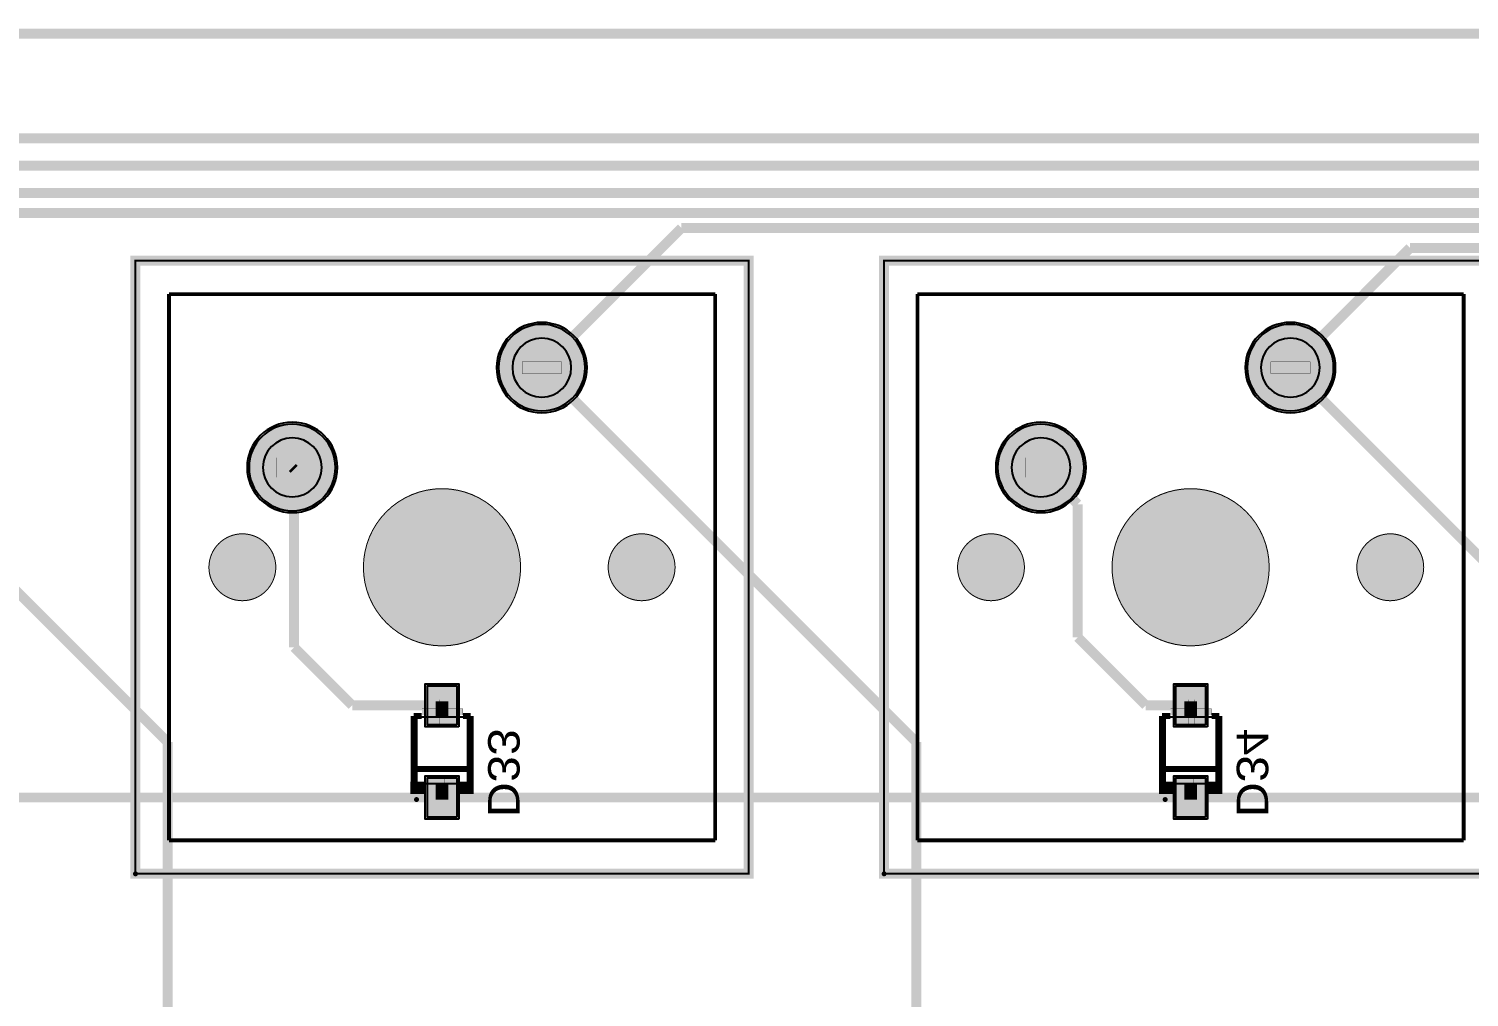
# Model space of a CAD drawing. Header units: millimetres. Extents: x 0 to 146, y -7 to 103.
# Drawn here: x 79.23 to 115.88, y 78.85 to 103.49 of the extents above; entities that cross this region are included whole.
import ezdxf
from ezdxf.enums import TextEntityAlignment as Align

# ---------------------------------------------------------------- set-up
doc = ezdxf.new("R2010")
doc.units = ezdxf.units.MM
doc.header["$MEASUREMENT"] = 0
for name, color, linetype, true_color in [('Board-Outline-Layer', 7, 'Continuous', 0xff00ff), ('Bottom-Layer', 7, 'Continuous', 0x0000ff), ('Bottom-Paste-Mask-Layer', 7, 'Continuous', 0x800000), ('Bottom-Silkscreen-Layer', 7, 'Continuous', 0x66cc33), ('Bottom-Solder-Mask-Layer', 7, 'Continuous', 0xaa00ff), ('Component-Marking-Layer', 7, 'Continuous', 0x66ffcc), ('Component-Shape-Layer', 7, 'Continuous', 0x00cccc), ('Document-Layer', 7, 'Continuous', 0xffffff), ('Hole-Layer', 7, 'Continuous', 0x222222), ('Multi-Layer', 7, 'Continuous', 0xc0c0c0), ('Pin-Floating-Layer', 7, 'Continuous', 0xff99ff), ('Pin-Soldering-Layer', 7, 'Continuous', 0xcc9999), ('Top-Layer', 7, 'Continuous', 0xff0000), ('Top-Paste-Mask-Layer', 7, 'Continuous', 0x808080), ('Top-Silkscreen-Layer', 7, 'Continuous', 0xffcc00), ('Top-Solder-Mask-Layer', 7, 'Continuous', 0x800080)]:
    doc.layers.add(name, color=color, linetype=linetype, true_color=true_color)
doc.styles.get("Standard").update_dxf_attribs({"font": 'arial.ttf'})

msp = doc.modelspace()

# ---------------------------------------------------------------- hatches: boundary and pattern name
at = {"layer": 'Bottom-Layer'}
for points in [[(91.181, 94.873, 1), (93.381, 94.873, 1)], [(110.231, 94.873, 1), (112.431, 94.873, 1)], [(84.831, 92.333, 1), (87.031, 92.333, 1)], [(103.881, 92.333, 1), (106.081, 92.333, 1)], [(90.118, 85.78), (89.368, 85.78), (89.368, 86.78), (90.118, 86.78)], [(109.168, 85.78), (108.418, 85.78), (108.418, 86.78), (109.168, 86.78)], [(90.118, 83.435), (89.368, 83.435), (89.368, 84.435), (90.118, 84.435)], [(109.168, 83.435), (108.418, 83.435), (108.418, 84.435), (109.168, 84.435)]]:
    msp.add_hatch(color=256, dxfattribs=at).paths.add_polyline_path(points)
at = {"layer": 'Bottom-Paste-Mask-Layer'}
for points in [[(91.181, 94.873, 1), (93.381, 94.873, 1)], [(110.231, 94.873, 1), (112.431, 94.873, 1)], [(84.831, 92.333, 1), (87.031, 92.333, 1)], [(103.881, 92.333, 1), (106.081, 92.333, 1)], [(90.118, 85.78), (89.368, 85.78), (89.368, 86.78), (90.118, 86.78)], [(109.168, 85.78), (108.418, 85.78), (108.418, 86.78), (109.168, 86.78)], [(90.118, 83.435), (89.368, 83.435), (89.368, 84.435), (90.118, 84.435)], [(109.168, 83.435), (108.418, 83.435), (108.418, 84.435), (109.168, 84.435)]]:
    msp.add_hatch(color=256, dxfattribs=at).paths.add_polyline_path(points)
at = {"layer": 'Bottom-Silkscreen-Layer'}
for points in [[(88.94, 84.333), (89.293, 84.333), (89.293, 84.028), (88.94, 84.028)], [(88.94, 84.333), (89.293, 84.333), (89.293, 84.028), (88.94, 84.028)], [(90.545, 84.333), (90.545, 84.028), (90.193, 84.028), (90.193, 84.333)], [(90.545, 84.333), (90.545, 84.028), (90.193, 84.028), (90.193, 84.333)], [(107.99, 84.333), (108.343, 84.333), (108.343, 84.028), (107.99, 84.028)], [(107.99, 84.333), (108.343, 84.333), (108.343, 84.028), (107.99, 84.028)], [(109.595, 84.333), (109.595, 84.028), (109.243, 84.028), (109.243, 84.333)], [(109.595, 84.333), (109.595, 84.028), (109.243, 84.028), (109.243, 84.333)]]:
    msp.add_hatch(color=256, dxfattribs=at).paths.add_polyline_path(points)
at = {"layer": 'Bottom-Solder-Mask-Layer'}
for points in [[(91.131, 94.873, 1), (93.431, 94.873, 1)], [(110.181, 94.873, 1), (112.481, 94.873, 1)], [(84.781, 92.333, 1), (87.081, 92.333, 1)], [(103.831, 92.333, 1), (106.131, 92.333, 1)], [(90.168, 85.729), (89.317, 85.729), (89.317, 86.831), (90.168, 86.831)], [(109.219, 85.729), (108.367, 85.729), (108.367, 86.831), (109.219, 86.831)], [(90.168, 83.384), (89.317, 83.384), (89.317, 84.486), (90.168, 84.486)], [(109.219, 83.384), (108.367, 83.384), (108.367, 84.486), (109.219, 84.486)]]:
    msp.add_hatch(color=256, dxfattribs=at).paths.add_polyline_path(points)
at = {"layer": 'Component-Marking-Layer'}
for points in [[(89.033, 83.883, 1), (89.153, 83.883, 1)], [(89.033, 83.883, 1), (89.153, 83.883, 1)], [(108.083, 83.883, 1), (108.203, 83.883, 1)], [(108.083, 83.883, 1), (108.203, 83.883, 1)], [(81.881, 81.993, 1), (82.001, 81.993, 1)], [(81.881, 81.993, 1), (82.001, 81.993, 1)], [(100.931, 81.993, 1), (101.051, 81.993, 1)], [(100.931, 81.993, 1), (101.051, 81.993, 1)]]:
    msp.add_hatch(color=256, dxfattribs=at).paths.add_polyline_path(points)
at = {"layer": 'Document-Layer'}
for points in [[(90.273, 86.191), (90.273, 86.035), (89.233, 86.035), (89.233, 86.191)], [(90.273, 86.191), (90.273, 86.035), (89.233, 86.035), (89.233, 86.191)], [(89.833, 86.423), (89.833, 85.799), (89.677, 85.799), (89.677, 86.423)], [(89.833, 86.423), (89.833, 85.799), (89.677, 85.799), (89.677, 86.423)], [(109.323, 86.191), (109.323, 86.035), (108.283, 86.035), (108.283, 86.191)], [(109.323, 86.191), (109.323, 86.035), (108.283, 86.035), (108.283, 86.191)], [(108.883, 86.423), (108.883, 85.799), (108.727, 85.799), (108.727, 86.423)], [(108.883, 86.423), (108.883, 85.799), (108.727, 85.799), (108.727, 86.423)], [(89.813, 83.883), (89.657, 83.883), (89.657, 84.507), (89.813, 84.507)], [(89.813, 83.883), (89.657, 83.883), (89.657, 84.507), (89.813, 84.507)], [(108.863, 83.883), (108.707, 83.883), (108.707, 84.507), (108.863, 84.507)], [(108.863, 83.883), (108.707, 83.883), (108.707, 84.507), (108.863, 84.507)]]:
    msp.add_hatch(color=256, dxfattribs=at).paths.add_polyline_path(points)
at = {"layer": 'Hole-Layer'}
for points in [[(91.531, 94.873, 1), (93.031, 94.873, 1)], [(110.581, 94.873, 1), (112.081, 94.873, 1)], [(85.181, 92.333, 1), (86.681, 92.333, 1)], [(104.231, 92.333, 1), (105.731, 92.333, 1)]]:
    msp.add_hatch(color=256, dxfattribs=at).paths.add_polyline_path(points)
at = {"layer": 'Multi-Layer'}
for points in [[(91.181, 94.873, 1), (93.381, 94.873, 1)], [(91.181, 94.873, 1), (93.381, 94.873, 1)], [(91.181, 94.873, 1), (93.381, 94.873, 1)], [(110.231, 94.873, 1), (112.431, 94.873, 1)], [(110.231, 94.873, 1), (112.431, 94.873, 1)], [(110.231, 94.873, 1), (112.431, 94.873, 1)], [(84.831, 92.333, 1), (87.031, 92.333, 1)], [(84.831, 92.333, 1), (87.031, 92.333, 1)], [(84.831, 92.333, 1), (87.031, 92.333, 1)], [(103.881, 92.333, 1), (106.081, 92.333, 1)], [(103.881, 92.333, 1), (106.081, 92.333, 1)], [(103.881, 92.333, 1), (106.081, 92.333, 1)], [(87.741, 89.793, 1), (91.741, 89.793, 1)], [(87.741, 89.793, 1), (91.741, 89.793, 1)], [(106.791, 89.793, 1), (110.791, 89.793, 1)], [(106.791, 89.793, 1), (110.791, 89.793, 1)], [(83.81, 89.793, 1), (85.512, 89.793, 1)], [(83.81, 89.793, 1), (85.512, 89.793, 1)], [(93.97, 89.793, 1), (95.672, 89.793, 1)], [(93.97, 89.793, 1), (95.672, 89.793, 1)], [(102.86, 89.793, 1), (104.562, 89.793, 1)], [(102.86, 89.793, 1), (104.562, 89.793, 1)], [(113.02, 89.793, 1), (114.722, 89.793, 1)], [(113.02, 89.793, 1), (114.722, 89.793, 1)]]:
    msp.add_hatch(color=256, dxfattribs=at).paths.add_polyline_path(points)
at = {"layer": 'Pin-Floating-Layer'}
for points in [[(89.903, 86.093), (89.903, 85.973), (89.583, 85.973), (89.583, 86.093)], [(89.903, 86.093), (89.903, 85.973), (89.583, 85.973), (89.583, 86.093)], [(108.953, 86.093), (108.953, 85.973), (108.633, 85.973), (108.633, 86.093)], [(108.953, 86.093), (108.953, 85.973), (108.633, 85.973), (108.633, 86.093)], [(89.903, 84.293), (89.903, 84.173), (89.583, 84.173), (89.583, 84.293)], [(89.903, 84.293), (89.903, 84.173), (89.583, 84.173), (89.583, 84.293)], [(108.953, 84.293), (108.953, 84.173), (108.633, 84.173), (108.633, 84.293)], [(108.953, 84.293), (108.953, 84.173), (108.633, 84.173), (108.633, 84.293)]]:
    msp.add_hatch(color=256, dxfattribs=at).paths.add_polyline_path(points)
at = {"layer": 'Pin-Soldering-Layer'}
for points in [[(91.781, 95.023), (92.781, 95.023), (92.781, 94.723), (91.781, 94.723)], [(91.781, 95.023), (92.781, 95.023), (92.781, 94.723), (91.781, 94.723)], [(110.831, 95.023), (111.831, 95.023), (111.831, 94.723), (110.831, 94.723)], [(110.831, 95.023), (111.831, 95.023), (111.831, 94.723), (110.831, 94.723)], [(85.531, 92.583), (86.331, 92.583), (86.331, 92.083), (85.531, 92.083)], [(85.531, 92.583), (86.331, 92.583), (86.331, 92.083), (85.531, 92.083)], [(104.581, 92.583), (105.381, 92.583), (105.381, 92.083), (104.581, 92.083)], [(104.581, 92.583), (105.381, 92.583), (105.381, 92.083), (104.581, 92.083)], [(89.903, 86.383), (89.903, 86.083), (89.583, 86.083), (89.583, 86.383)], [(89.903, 86.383), (89.903, 86.083), (89.583, 86.083), (89.583, 86.383)], [(108.953, 86.383), (108.953, 86.083), (108.633, 86.083), (108.633, 86.383)], [(108.953, 86.383), (108.953, 86.083), (108.633, 86.083), (108.633, 86.383)], [(89.903, 84.183), (89.903, 83.883), (89.583, 83.883), (89.583, 84.183)], [(89.903, 84.183), (89.903, 83.883), (89.583, 83.883), (89.583, 84.183)], [(108.953, 84.183), (108.953, 83.883), (108.633, 83.883), (108.633, 84.183)], [(108.953, 84.183), (108.953, 83.883), (108.633, 83.883), (108.633, 84.183)]]:
    msp.add_hatch(color=256, dxfattribs=at).paths.add_polyline_path(points)
at = {"layer": 'Top-Layer'}
for points in [[(91.181, 94.873, 1), (93.381, 94.873, 1)], [(110.231, 94.873, 1), (112.431, 94.873, 1)], [(84.831, 92.333, 1), (87.031, 92.333, 1)], [(103.881, 92.333, 1), (106.081, 92.333, 1)]]:
    msp.add_hatch(color=256, dxfattribs=at).paths.add_polyline_path(points)
at = {"layer": 'Top-Paste-Mask-Layer'}
for points in [[(91.181, 94.873, 1), (93.381, 94.873, 1)], [(110.231, 94.873, 1), (112.431, 94.873, 1)], [(84.831, 92.333, 1), (87.031, 92.333, 1)], [(103.881, 92.333, 1), (106.081, 92.333, 1)]]:
    msp.add_hatch(color=256, dxfattribs=at).paths.add_polyline_path(points)
at = {"layer": 'Top-Solder-Mask-Layer'}
for points in [[(91.131, 94.873, 1), (93.431, 94.873, 1)], [(110.181, 94.873, 1), (112.481, 94.873, 1)], [(84.781, 92.333, 1), (87.081, 92.333, 1)], [(103.831, 92.333, 1), (106.131, 92.333, 1)]]:
    msp.add_hatch(color=256, dxfattribs=at).paths.add_polyline_path(points)

# ---------------------------------------------------------------- linework, layer by layer
at = {"layer": 'Board-Outline-Layer', "const_width": 0.254}
msp.add_lwpolyline([(-0.032, 3.019), (-0.032, 100.367, -0.414), (2.968, 103.367), (143.181, 103.367), (143.181, 103.367, -0.414), (146.181, 100.367), (146.181, 100.367), (146.181, 3.019), (146.181, 3.019, -0.414), (143.181, 0.019), (143.181, 0.019), (2.968, 0.019, -0.414)], format="xyb", close=True, dxfattribs=at)
at = {"layer": 'Bottom-Layer'}
for points in [[(91.181, 94.873, 1), (93.381, 94.873), (93.381, 94.873, 1), (91.181, 94.873)], [(110.231, 94.873, 1), (112.431, 94.873), (112.431, 94.873, 1), (110.231, 94.873)], [(84.831, 92.333, 1), (87.031, 92.333), (87.031, 92.333, 1), (84.831, 92.333)], [(103.881, 92.333, 1), (106.081, 92.333), (106.081, 92.333, 1), (103.881, 92.333)]]:
    msp.add_lwpolyline(points, format="xyb", dxfattribs=at)
at = {"layer": 'Bottom-Layer', "const_width": 0.254}
for points in [[(85.931, 92.333), (85.979, 92.285)], [(85.979, 92.285), (85.979, 87.757)], [(104.981, 92.333), (105.918, 91.396)], [(105.918, 91.396), (105.918, 88.011)], [(105.918, 88.011), (107.649, 86.28)], [(85.979, 87.757), (87.456, 86.28)], [(87.456, 86.28), (89.743, 86.28)], [(107.649, 86.28), (108.793, 86.28)], [(70.693, 83.935), (89.743, 83.935)], [(89.743, 83.935), (108.793, 83.935)], [(108.793, 83.935), (127.843, 83.935)]]:
    msp.add_lwpolyline(points, dxfattribs=at)
at = {"layer": 'Bottom-Layer'}
for points in [[(90.118, 85.78), (89.368, 85.78), (89.368, 86.78), (90.118, 86.78)], [(109.168, 85.78), (108.418, 85.78), (108.418, 86.78), (109.168, 86.78)], [(90.118, 83.435), (89.368, 83.435), (89.368, 84.435), (90.118, 84.435)], [(109.168, 83.435), (108.418, 83.435), (108.418, 84.435), (109.168, 84.435)]]:
    msp.add_lwpolyline(points, close=True, dxfattribs=at)
at = {"layer": 'Bottom-Paste-Mask-Layer'}
for points in [[(91.181, 94.873, 1), (93.381, 94.873), (93.381, 94.873, 1), (91.181, 94.873)], [(110.231, 94.873, 1), (112.431, 94.873), (112.431, 94.873, 1), (110.231, 94.873)], [(84.831, 92.333, 1), (87.031, 92.333), (87.031, 92.333, 1), (84.831, 92.333)], [(103.881, 92.333, 1), (106.081, 92.333), (106.081, 92.333, 1), (103.881, 92.333)]]:
    msp.add_lwpolyline(points, format="xyb", dxfattribs=at)
for points in [[(90.118, 85.78), (89.368, 85.78), (89.368, 86.78), (90.118, 86.78)], [(109.168, 85.78), (108.418, 85.78), (108.418, 86.78), (109.168, 86.78)], [(90.118, 83.435), (89.368, 83.435), (89.368, 84.435), (90.118, 84.435)], [(109.168, 83.435), (108.418, 83.435), (108.418, 84.435), (109.168, 84.435)]]:
    msp.add_lwpolyline(points, close=True, dxfattribs=at)
at = {"layer": 'Bottom-Silkscreen-Layer', "const_width": 0.152}
for points in [[(89.016, 86.009), (89.223, 86.009)], [(89.016, 84.256), (89.016, 86.009)], [(89.016, 86.009), (89.223, 86.009)], [(89.016, 84.256), (89.016, 86.009)], [(90.469, 86.009), (90.273, 86.009)], [(90.469, 86.009), (90.273, 86.009)], [(90.469, 84.256), (90.469, 86.009)], [(90.469, 84.256), (90.469, 86.009)], [(108.066, 84.256), (108.066, 86.009)], [(108.066, 84.256), (108.066, 86.009)], [(108.066, 86.009), (108.273, 86.009)], [(108.066, 86.009), (108.273, 86.009)], [(109.519, 86.009), (109.323, 86.009)], [(109.519, 86.009), (109.323, 86.009)], [(109.519, 84.256), (109.519, 86.009)], [(109.519, 84.256), (109.519, 86.009)], [(90.469, 84.661), (89.016, 84.661)], [(90.469, 84.661), (89.016, 84.661)], [(109.519, 84.661), (108.066, 84.661)], [(109.519, 84.661), (108.066, 84.661)]]:
    msp.add_lwpolyline(points, dxfattribs=at)
at = {"layer": 'Bottom-Silkscreen-Layer', "const_width": 0.00508}
for points in [[(88.94, 84.333), (89.293, 84.333), (89.293, 84.028), (88.94, 84.028)], [(88.94, 84.333), (89.293, 84.333), (89.293, 84.028), (88.94, 84.028)], [(90.545, 84.333), (90.545, 84.028), (90.193, 84.028), (90.193, 84.333)], [(90.545, 84.333), (90.545, 84.028), (90.193, 84.028), (90.193, 84.333)], [(107.99, 84.333), (108.343, 84.333), (108.343, 84.028), (107.99, 84.028)], [(107.99, 84.333), (108.343, 84.333), (108.343, 84.028), (107.99, 84.028)], [(109.595, 84.333), (109.595, 84.028), (109.243, 84.028), (109.243, 84.333)], [(109.595, 84.333), (109.595, 84.028), (109.243, 84.028), (109.243, 84.333)]]:
    msp.add_lwpolyline(points, close=True, dxfattribs=at)
at = {"layer": 'Bottom-Solder-Mask-Layer'}
for points in [[(91.131, 94.873, 1), (93.431, 94.873, 1)], [(110.181, 94.873, 1), (112.481, 94.873, 1)], [(84.781, 92.333, 1), (87.081, 92.333, 1)], [(103.831, 92.333, 1), (106.131, 92.333, 1)]]:
    msp.add_lwpolyline(points, format="xyb", close=True, dxfattribs=at)
for points in [[(90.168, 85.729), (89.317, 85.729), (89.317, 86.831), (90.168, 86.831)], [(109.219, 85.729), (108.367, 85.729), (108.367, 86.831), (109.219, 86.831)], [(90.168, 83.384), (89.317, 83.384), (89.317, 84.486), (90.168, 84.486)], [(109.219, 83.384), (108.367, 83.384), (108.367, 84.486), (109.219, 84.486)]]:
    msp.add_lwpolyline(points, close=True, dxfattribs=at)
at = {"layer": 'Component-Marking-Layer', "const_width": 0.00508}
for points in [[(89.033, 83.883, 1), (89.153, 83.883, 1)], [(89.033, 83.883, 1), (89.153, 83.883, 1)], [(108.083, 83.883, 1), (108.203, 83.883, 1)], [(108.083, 83.883, 1), (108.203, 83.883, 1)], [(81.881, 81.993, 1), (82.001, 81.993, 1)], [(81.881, 81.993, 1), (82.001, 81.993, 1)], [(100.931, 81.993, 1), (101.051, 81.993, 1)], [(100.931, 81.993, 1), (101.051, 81.993, 1)]]:
    msp.add_lwpolyline(points, format="xyb", close=True, dxfattribs=at)
at = {"layer": 'Component-Shape-Layer', "const_width": 0.0508}
for points in [[(81.941, 81.993), (81.941, 97.593), (97.541, 97.593), (97.541, 81.993)], [(81.941, 81.993), (81.941, 97.593), (97.541, 97.593), (97.541, 81.993)], [(100.991, 81.993), (100.991, 97.593), (116.591, 97.593), (116.591, 81.993)], [(100.991, 81.993), (100.991, 97.593), (116.591, 97.593), (116.591, 81.993)], [(90.393, 85.983), (90.393, 84.283), (89.093, 84.283), (89.093, 85.983)], [(90.393, 85.983), (90.393, 84.283), (89.093, 84.283), (89.093, 85.983)], [(109.443, 85.983), (109.443, 84.283), (108.143, 84.283), (108.143, 85.983)], [(109.443, 85.983), (109.443, 84.283), (108.143, 84.283), (108.143, 85.983)]]:
    msp.add_lwpolyline(points, close=True, dxfattribs=at)
at = {"layer": 'Document-Layer', "const_width": 0.1}
for points in [[(82.791, 96.743), (96.693, 96.743)], [(82.791, 82.843), (82.791, 96.743)], [(96.693, 96.743), (96.693, 82.843)], [(101.841, 96.743), (115.741, 96.743)], [(101.841, 82.843), (101.841, 96.743)], [(115.741, 96.743), (115.741, 82.843)], [(96.693, 82.843), (82.791, 82.843)], [(115.741, 82.843), (101.841, 82.843)]]:
    msp.add_lwpolyline(points, dxfattribs=at)
at = {"layer": 'Document-Layer', "const_width": 1.9}
for points in [[(88.791, 89.793, 1), (90.691, 89.793, 1)], [(88.791, 89.793, 1), (90.691, 89.793, 1)], [(107.841, 89.793, 1), (109.741, 89.793, 1)], [(107.841, 89.793, 1), (109.741, 89.793, 1)]]:
    msp.add_lwpolyline(points, format="xyb", close=True, dxfattribs=at)
at = {"layer": 'Document-Layer', "const_width": 0.8}
for points in [[(84.261, 89.793, 1), (85.061, 89.793), (85.061, 89.793, 1), (84.261, 89.793)], [(84.261, 89.793, 1), (85.061, 89.793), (85.061, 89.793, 1), (84.261, 89.793)], [(94.421, 89.793, 1), (95.221, 89.793), (95.221, 89.793, 1), (94.421, 89.793)], [(94.421, 89.793, 1), (95.221, 89.793), (95.221, 89.793, 1), (94.421, 89.793)], [(103.311, 89.793, 1), (104.111, 89.793), (104.111, 89.793, 1), (103.311, 89.793)], [(103.311, 89.793, 1), (104.111, 89.793), (104.111, 89.793, 1), (103.311, 89.793)], [(113.471, 89.793, 1), (114.271, 89.793), (114.271, 89.793, 1), (113.471, 89.793)], [(113.471, 89.793, 1), (114.271, 89.793), (114.271, 89.793, 1), (113.471, 89.793)]]:
    msp.add_lwpolyline(points, format="xyb", dxfattribs=at)
at = {"layer": 'Document-Layer', "const_width": 0.00508}
for points in [[(90.273, 86.191), (90.273, 86.035), (89.233, 86.035), (89.233, 86.191)], [(90.273, 86.191), (90.273, 86.035), (89.233, 86.035), (89.233, 86.191)], [(89.833, 86.423), (89.833, 85.799), (89.677, 85.799), (89.677, 86.423)], [(89.833, 86.423), (89.833, 85.799), (89.677, 85.799), (89.677, 86.423)], [(109.323, 86.191), (109.323, 86.035), (108.283, 86.035), (108.283, 86.191)], [(109.323, 86.191), (109.323, 86.035), (108.283, 86.035), (108.283, 86.191)], [(108.883, 86.423), (108.883, 85.799), (108.727, 85.799), (108.727, 86.423)], [(108.883, 86.423), (108.883, 85.799), (108.727, 85.799), (108.727, 86.423)], [(89.813, 83.883), (89.657, 83.883), (89.657, 84.507), (89.813, 84.507)], [(89.813, 83.883), (89.657, 83.883), (89.657, 84.507), (89.813, 84.507)], [(108.863, 83.883), (108.707, 83.883), (108.707, 84.507), (108.863, 84.507)], [(108.863, 83.883), (108.707, 83.883), (108.707, 84.507), (108.863, 84.507)]]:
    msp.add_lwpolyline(points, close=True, dxfattribs=at)
at = {"layer": 'Hole-Layer'}
for points in [[(91.531, 94.873, 1), (93.031, 94.873, 1)], [(110.581, 94.873, 1), (112.081, 94.873, 1)], [(85.181, 92.333, 1), (86.681, 92.333, 1)], [(104.231, 92.333, 1), (105.731, 92.333, 1)]]:
    msp.add_lwpolyline(points, format="xyb", close=True, dxfattribs=at)
at = {"layer": 'Multi-Layer'}
for points in [[(91.181, 94.873, 1), (93.381, 94.873), (93.381, 94.873, 1), (91.181, 94.873)], [(91.181, 94.873, 1), (93.381, 94.873), (93.381, 94.873, 1), (91.181, 94.873)], [(91.181, 94.873, 1), (93.381, 94.873), (93.381, 94.873, 1), (91.181, 94.873)], [(110.231, 94.873, 1), (112.431, 94.873), (112.431, 94.873, 1), (110.231, 94.873)], [(110.231, 94.873, 1), (112.431, 94.873), (112.431, 94.873, 1), (110.231, 94.873)], [(110.231, 94.873, 1), (112.431, 94.873), (112.431, 94.873, 1), (110.231, 94.873)], [(84.831, 92.333, 1), (87.031, 92.333), (87.031, 92.333, 1), (84.831, 92.333)], [(84.831, 92.333, 1), (87.031, 92.333), (87.031, 92.333, 1), (84.831, 92.333)], [(84.831, 92.333, 1), (87.031, 92.333), (87.031, 92.333, 1), (84.831, 92.333)], [(103.881, 92.333, 1), (106.081, 92.333), (106.081, 92.333, 1), (103.881, 92.333)], [(103.881, 92.333, 1), (106.081, 92.333), (106.081, 92.333, 1), (103.881, 92.333)], [(103.881, 92.333, 1), (106.081, 92.333), (106.081, 92.333, 1), (103.881, 92.333)]]:
    msp.add_lwpolyline(points, format="xyb", dxfattribs=at)
at = {"layer": 'Multi-Layer', "const_width": 0.0254}
for points in [[(87.741, 89.793, 1), (91.741, 89.793, 1)], [(87.741, 89.793, 1), (91.741, 89.793, 1)], [(106.791, 89.793, 1), (110.791, 89.793, 1)], [(106.791, 89.793, 1), (110.791, 89.793, 1)], [(83.81, 89.793, 1), (85.512, 89.793, 1)], [(83.81, 89.793, 1), (85.512, 89.793, 1)], [(93.97, 89.793, 1), (95.672, 89.793, 1)], [(93.97, 89.793, 1), (95.672, 89.793, 1)], [(102.86, 89.793, 1), (104.562, 89.793, 1)], [(102.86, 89.793, 1), (104.562, 89.793, 1)], [(113.02, 89.793, 1), (114.722, 89.793, 1)], [(113.02, 89.793, 1), (114.722, 89.793, 1)]]:
    msp.add_lwpolyline(points, format="xyb", close=True, dxfattribs=at)
at = {"layer": 'Pin-Floating-Layer', "const_width": 0.00508}
for points in [[(89.903, 86.093), (89.903, 85.973), (89.583, 85.973), (89.583, 86.093)], [(89.903, 86.093), (89.903, 85.973), (89.583, 85.973), (89.583, 86.093)], [(108.953, 86.093), (108.953, 85.973), (108.633, 85.973), (108.633, 86.093)], [(108.953, 86.093), (108.953, 85.973), (108.633, 85.973), (108.633, 86.093)], [(89.903, 84.293), (89.903, 84.173), (89.583, 84.173), (89.583, 84.293)], [(89.903, 84.293), (89.903, 84.173), (89.583, 84.173), (89.583, 84.293)], [(108.953, 84.293), (108.953, 84.173), (108.633, 84.173), (108.633, 84.293)], [(108.953, 84.293), (108.953, 84.173), (108.633, 84.173), (108.633, 84.293)]]:
    msp.add_lwpolyline(points, close=True, dxfattribs=at)
at = {"layer": 'Pin-Soldering-Layer', "const_width": 0.00508}
for points in [[(91.781, 95.023), (92.781, 95.023), (92.781, 94.723), (91.781, 94.723)], [(91.781, 95.023), (92.781, 95.023), (92.781, 94.723), (91.781, 94.723)], [(110.831, 95.023), (111.831, 95.023), (111.831, 94.723), (110.831, 94.723)], [(110.831, 95.023), (111.831, 95.023), (111.831, 94.723), (110.831, 94.723)], [(85.531, 92.583), (86.331, 92.583), (86.331, 92.083), (85.531, 92.083)], [(85.531, 92.583), (86.331, 92.583), (86.331, 92.083), (85.531, 92.083)], [(104.581, 92.583), (105.381, 92.583), (105.381, 92.083), (104.581, 92.083)], [(104.581, 92.583), (105.381, 92.583), (105.381, 92.083), (104.581, 92.083)], [(89.903, 86.383), (89.903, 86.083), (89.583, 86.083), (89.583, 86.383)], [(89.903, 86.383), (89.903, 86.083), (89.583, 86.083), (89.583, 86.383)], [(108.953, 86.383), (108.953, 86.083), (108.633, 86.083), (108.633, 86.383)], [(108.953, 86.383), (108.953, 86.083), (108.633, 86.083), (108.633, 86.383)], [(89.903, 84.183), (89.903, 83.883), (89.583, 83.883), (89.583, 84.183)], [(89.903, 84.183), (89.903, 83.883), (89.583, 83.883), (89.583, 84.183)], [(108.953, 84.183), (108.953, 83.883), (108.633, 83.883), (108.633, 84.183)], [(108.953, 84.183), (108.953, 83.883), (108.633, 83.883), (108.633, 84.183)]]:
    msp.add_lwpolyline(points, close=True, dxfattribs=at)
at = {"layer": 'Top-Layer', "const_width": 0.254}
for points in [[(133.731, 100.711), (21.92, 100.711)], [(133.541, 100.013), (40.272, 100.013)], [(58.622, 99.314), (133.731, 99.314)], [(133.604, 98.806), (77.164, 98.806)], [(95.833, 98.425), (92.281, 94.873)], [(133.223, 98.425), (95.833, 98.425)], [(114.375, 97.917), (111.331, 94.873)], [(132.969, 97.917), (114.375, 97.917)], [(73.231, 94.873), (82.758, 85.347)], [(92.281, 94.873), (101.808, 85.347)], [(111.331, 94.873), (120.856, 85.348)], [(82.758, 85.347), (82.758, 75.823)], [(101.808, 85.347), (101.808, 75.823)]]:
    msp.add_lwpolyline(points, dxfattribs=at)
at = {"layer": 'Top-Layer'}
for points in [[(91.181, 94.873, 1), (93.381, 94.873), (93.381, 94.873, 1), (91.181, 94.873)], [(110.231, 94.873, 1), (112.431, 94.873), (112.431, 94.873, 1), (110.231, 94.873)], [(84.831, 92.333, 1), (87.031, 92.333), (87.031, 92.333, 1), (84.831, 92.333)], [(103.881, 92.333, 1), (106.081, 92.333), (106.081, 92.333, 1), (103.881, 92.333)]]:
    msp.add_lwpolyline(points, format="xyb", dxfattribs=at)
at = {"layer": 'Top-Paste-Mask-Layer'}
for points in [[(91.181, 94.873, 1), (93.381, 94.873), (93.381, 94.873, 1), (91.181, 94.873)], [(110.231, 94.873, 1), (112.431, 94.873), (112.431, 94.873, 1), (110.231, 94.873)], [(84.831, 92.333, 1), (87.031, 92.333), (87.031, 92.333, 1), (84.831, 92.333)], [(103.881, 92.333, 1), (106.081, 92.333), (106.081, 92.333, 1), (103.881, 92.333)]]:
    msp.add_lwpolyline(points, format="xyb", dxfattribs=at)
at = {"layer": 'Top-Silkscreen-Layer', "const_width": 0.254}
for points in [[(81.941, 97.593), (97.541, 97.593), (97.541, 81.993), (81.941, 81.993)], [(81.941, 97.593), (97.541, 97.593), (97.541, 81.993), (81.941, 81.993)], [(100.991, 97.593), (116.591, 97.593), (116.591, 81.994), (100.991, 81.994)], [(100.991, 97.593), (116.591, 97.593), (116.591, 81.994), (100.991, 81.994)]]:
    msp.add_lwpolyline(points, close=True, dxfattribs=at)
at = {"layer": 'Top-Solder-Mask-Layer'}
for points in [[(91.131, 94.873, 1), (93.431, 94.873, 1)], [(110.181, 94.873, 1), (112.481, 94.873, 1)], [(84.781, 92.333, 1), (87.081, 92.333, 1)], [(103.831, 92.333, 1), (106.131, 92.333, 1)]]:
    msp.add_lwpolyline(points, format="xyb", close=True, dxfattribs=at)

# ---------------------------------------------------------------- texts
at = {"layer": 'Bottom-Silkscreen-Layer', "text_generation_flag": 2, "width": 1.1}
for s, p in [('D33', (90.675, 83.435)), ('D34', (109.725, 83.435))]:
    msp.add_text(s, height=0.8001, rotation=-450, dxfattribs=at).set_placement(p, align=Align.BOTTOM_LEFT)

doc.saveas('drawing.dxf')
